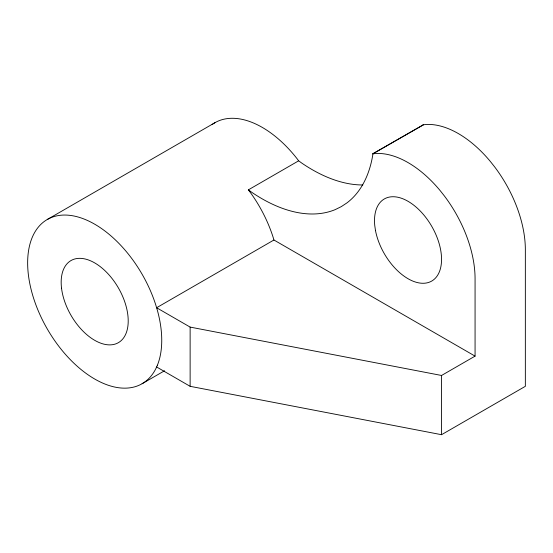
<?xml version="1.0" encoding="UTF-8"?>
<svg xmlns="http://www.w3.org/2000/svg" width="553" height="553" viewBox="0 0 553 553"><rect width="100%" height="100%" fill="white"/><g stroke="black" fill="none" stroke-linecap="round" stroke-linejoin="round"><path stroke-width="0.83" d="M47.288 219.493L214.896 122.725M372.763 153.838L423.218 124.902L372.763 153.838L375.895 153.499A94.812 54.74 60 0 1 440.153 190.605L444.266 195.797A94.812 54.74 60 0 1 475.068 278.705L475.068 356.125L273.935 240.002L273.161 237.389A94.812 54.74 60 0 0 250.108 192.14L248.373 189.852L298.655 160.819L301.655 163.004A159.216 91.922 60 0 0 362.816 184.958M273.935 240.002L156.61 307.738L190.128 327.093L441.543 375.473L475.068 356.125M142.1 383.72L164.552 370.759M156.61 366.964L190.128 386.319L441.543 434.699L525.35 386.319L525.35 249.673A94.812 54.74 60 0 0 494.555 166.771L490.435 161.573A94.812 54.74 60 0 0 426.176 124.473L423.045 124.805M248.373 189.852L251.373 192.036A159.216 91.922 60 0 0 335.277 209.587L341.312 206.615L346.918 202.91A159.216 91.922 60 0 0 372.936 153.934M298.655 160.819L296.989 158.607A94.812 54.74 60 0 0 212.124 124.529M441.543 375.473L441.543 434.699M190.128 327.093L190.128 386.319M157.384 365.25L155.828 368.678A94.812 54.74 60 0 1 53.344 338.671A94.812 54.74 60 0 1 53.344 216.79A94.812 54.74 60 0 1 155.828 305.132L157.384 310.344A94.812 54.74 60 0 1 157.384 365.25M375.473 230.47L374.747 225.451A47.406 27.374 60 0 1 419.907 210.665A47.406 27.374 60 0 1 430.255 281.809A47.406 27.374 60 0 1 375.473 230.47M61.542 288.224A47.406 27.374 60 0 0 115.584 343.938A47.406 27.374 60 0 0 106.95 272.657A47.406 27.374 60 0 0 61.542 288.224"/></g></svg>
